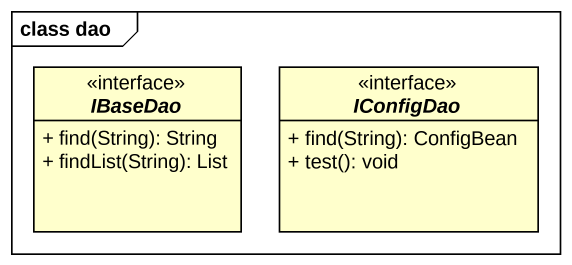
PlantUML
@startuml
mainframe class dao
hide circle
hide empty members
skinparam classAttributeIconSize 0
interface IBaseDao <<interface>> {
  + find(String): String
  + findList(String): List
}
interface IConfigDao <<interface>> {
  + find(String): ConfigBean
  + test(): void
}
@enduml
